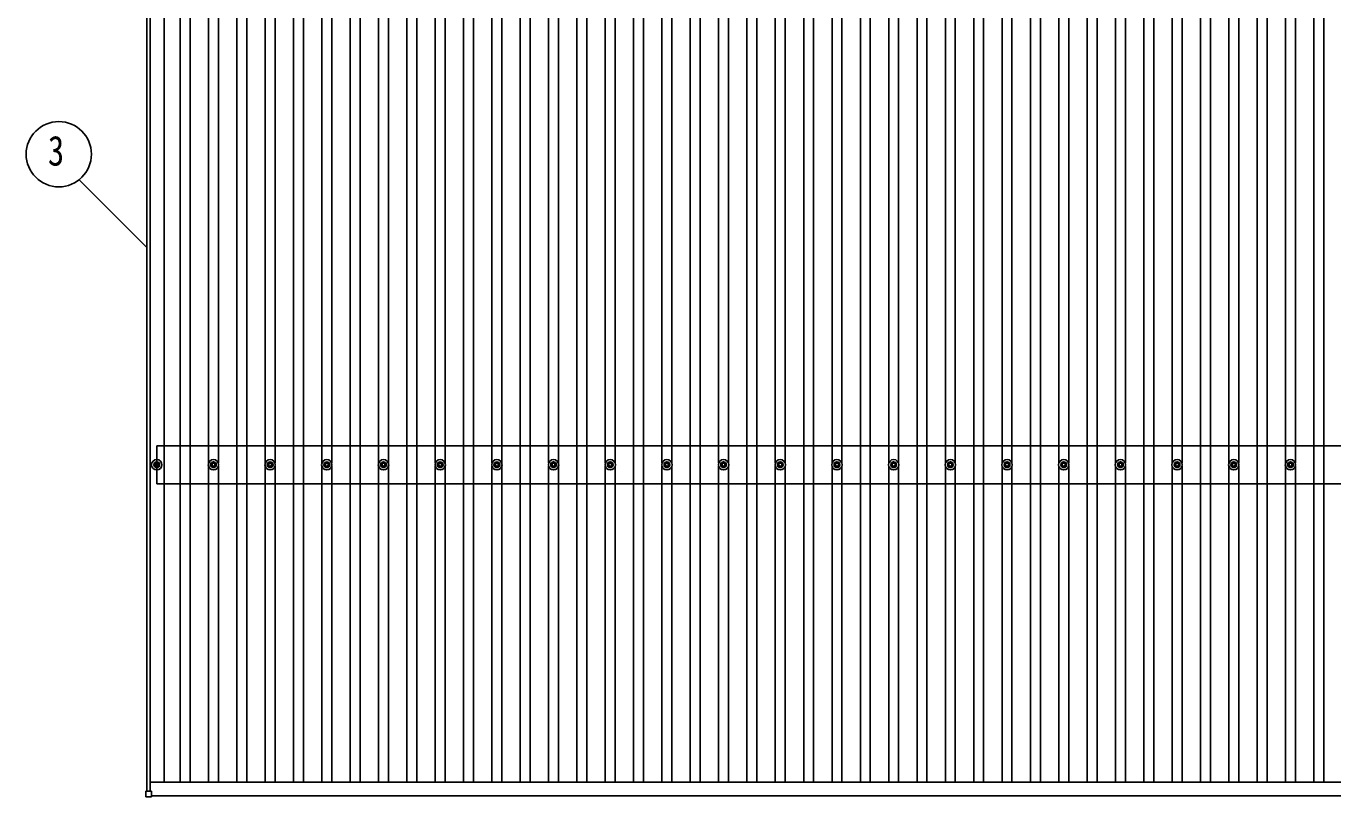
# Model space of a CAD drawing. Units: millimetres, scale not verified. Extents: x -16820 to 16820, y -11880 to 11880.
# Drawn here: x -13431 to -8821, y -3596 to -877 of the extents above; entities that cross this region are included whole.
import ezdxf
from ezdxf.enums import TextEntityAlignment as Align

# ---------------------------------------------------------------- set-up
doc = ezdxf.new("R2010")
doc.units = ezdxf.units.MM
doc.header["$LTSCALE"] = 50
for name, color, linetype in [('0-4_YKK_13', 4, 'Continuous'), ('0-5_YKK_A1', 4, 'Continuous'), ('0-6_YKK_D', 6, 'Continuous')]:
    doc.layers.add(name, color=color, linetype=linetype)
doc.styles.add('ＭＳ ゴシック', font='')
doc.styles.get('ＭＳ ゴシック').set_extended_font_data('MS Gothic')

msp = doc.modelspace()

# ---------------------------------------------------------------- linework, layer by layer
at = {"layer": '0-4_YKK_13'}
for p, q in [((-12980.3, -2422.3), (-12975.89, -2422.3)), ((-12980.3, -2425.8), (-12975.89, -2425.8)), ((-12972.06, -2414.05), (-12972.06, -2418.47)), ((-12972.06, -2429.63), (-12972.06, -2434.05)), ((-12968.56, -2414.05), (-12968.56, -2418.47)), ((-12968.56, -2429.63), (-12968.56, -2434.05)), ((-12964.72, -2422.3), (-12960.31, -2422.3)), ((-12964.72, -2425.8), (-12960.31, -2425.8)), ((-12780.3, -2422.3), (-12775.89, -2422.3)), ((-12780.3, -2425.8), (-12775.89, -2425.8)), ((-12772.06, -2414.05), (-12772.06, -2418.47)), ((-12772.06, -2429.63), (-12772.06, -2434.05)), ((-12768.56, -2414.05), (-12768.56, -2418.47)), ((-12768.56, -2429.63), (-12768.56, -2434.05)), ((-12764.72, -2422.3), (-12760.31, -2422.3)), ((-12764.72, -2425.8), (-12760.31, -2425.8)), ((-12580.31, -2422.3), (-12575.89, -2422.3)), ((-12580.31, -2425.8), (-12575.89, -2425.8)), ((-12572.06, -2414.05), (-12572.06, -2418.47)), ((-12572.06, -2429.63), (-12572.06, -2434.05)), ((-12568.56, -2414.05), (-12568.56, -2418.47)), ((-12568.56, -2429.63), (-12568.56, -2434.05)), ((-12564.73, -2422.3), (-12560.31, -2422.3)), ((-12564.73, -2425.8), (-12560.31, -2425.8)), ((-12380.31, -2422.3), (-12375.89, -2422.3)), ((-12380.31, -2425.8), (-12375.89, -2425.8)), ((-12372.06, -2414.05), (-12372.06, -2418.47)), ((-12372.06, -2429.63), (-12372.06, -2434.05)), ((-12368.56, -2414.05), (-12368.56, -2418.47)), ((-12368.56, -2429.63), (-12368.56, -2434.05)), ((-12364.73, -2422.3), (-12360.31, -2422.3)), ((-12364.73, -2425.8), (-12360.31, -2425.8)), ((-12180.31, -2422.3), (-12175.89, -2422.3)), ((-12180.31, -2425.8), (-12175.89, -2425.8)), ((-12172.06, -2414.05), (-12172.06, -2418.47)), ((-12172.06, -2429.63), (-12172.06, -2434.05)), ((-12168.56, -2414.05), (-12168.56, -2418.47)), ((-12168.56, -2429.63), (-12168.56, -2434.05)), ((-12164.73, -2422.3), (-12160.31, -2422.3)), ((-12164.73, -2425.8), (-12160.31, -2425.8)), ((-11980.31, -2422.3), (-11975.89, -2422.3)), ((-11980.31, -2425.8), (-11975.89, -2425.8)), ((-11972.06, -2414.05), (-11972.06, -2418.47)), ((-11972.06, -2429.63), (-11972.06, -2434.05)), ((-11968.56, -2414.05), (-11968.56, -2418.47)), ((-11968.56, -2429.63), (-11968.56, -2434.05)), ((-11964.73, -2422.3), (-11960.31, -2422.3)), ((-11964.73, -2425.8), (-11960.31, -2425.8)), ((-11780.31, -2422.3), (-11775.89, -2422.3)), ((-11780.31, -2425.8), (-11775.89, -2425.8)), ((-11772.06, -2414.05), (-11772.06, -2418.47)), ((-11772.06, -2429.63), (-11772.06, -2434.05)), ((-11768.56, -2414.05), (-11768.56, -2418.47)), ((-11768.56, -2429.63), (-11768.56, -2434.05)), ((-11764.73, -2422.3), (-11760.31, -2422.3)), ((-11764.73, -2425.8), (-11760.31, -2425.8)), ((-11580.31, -2422.3), (-11575.89, -2422.3)), ((-11580.31, -2425.8), (-11575.89, -2425.8)), ((-11572.06, -2414.05), (-11572.06, -2418.47)), ((-11572.06, -2429.63), (-11572.06, -2434.05)), ((-11568.56, -2414.05), (-11568.56, -2418.47)), ((-11568.56, -2429.63), (-11568.56, -2434.05)), ((-11564.73, -2422.3), (-11560.31, -2422.3)), ((-11564.73, -2425.8), (-11560.31, -2425.8)), ((-11380.31, -2422.3), (-11375.89, -2422.3)), ((-11380.31, -2425.8), (-11375.89, -2425.8)), ((-11372.06, -2414.05), (-11372.06, -2418.47)), ((-11372.06, -2429.63), (-11372.06, -2434.05)), ((-11368.56, -2414.05), (-11368.56, -2418.47)), ((-11368.56, -2429.63), (-11368.56, -2434.05)), ((-11364.73, -2422.3), (-11360.31, -2422.3)), ((-11364.73, -2425.8), (-11360.31, -2425.8)), ((-11180.31, -2422.3), (-11175.89, -2422.3)), ((-11180.31, -2425.8), (-11175.89, -2425.8)), ((-11172.06, -2414.05), (-11172.06, -2418.47)), ((-11172.06, -2429.63), (-11172.06, -2434.05)), ((-11168.56, -2414.05), (-11168.56, -2418.47)), ((-11168.56, -2429.63), (-11168.56, -2434.05)), ((-11164.73, -2422.3), (-11160.31, -2422.3)), ((-11164.73, -2425.8), (-11160.31, -2425.8)), ((-10980.31, -2422.3), (-10975.89, -2422.3)), ((-10980.31, -2425.8), (-10975.89, -2425.8)), ((-10972.06, -2414.05), (-10972.06, -2418.47)), ((-10972.06, -2429.63), (-10972.06, -2434.05)), ((-10968.56, -2414.05), (-10968.56, -2418.47)), ((-10968.56, -2429.63), (-10968.56, -2434.05)), ((-10964.73, -2422.3), (-10960.31, -2422.3)), ((-10964.73, -2425.8), (-10960.31, -2425.8)), ((-10780.31, -2422.3), (-10775.89, -2422.3)), ((-10780.31, -2425.8), (-10775.89, -2425.8)), ((-10772.06, -2414.05), (-10772.06, -2418.47)), ((-10772.06, -2429.63), (-10772.06, -2434.05)), ((-10768.56, -2414.05), (-10768.56, -2418.47)), ((-10768.56, -2429.63), (-10768.56, -2434.05)), ((-10764.73, -2422.3), (-10760.31, -2422.3)), ((-10764.73, -2425.8), (-10760.31, -2425.8)), ((-10580.31, -2422.3), (-10575.89, -2422.3)), ((-10580.31, -2425.8), (-10575.89, -2425.8)), ((-10572.06, -2414.05), (-10572.06, -2418.47)), ((-10572.06, -2429.63), (-10572.06, -2434.05)), ((-10568.56, -2414.05), (-10568.56, -2418.47)), ((-10568.56, -2429.63), (-10568.56, -2434.05)), ((-10564.73, -2422.3), (-10560.31, -2422.3)), ((-10564.73, -2425.8), (-10560.31, -2425.8)), ((-10380.31, -2422.3), (-10375.89, -2422.3)), ((-10380.31, -2425.8), (-10375.89, -2425.8)), ((-10372.06, -2414.05), (-10372.06, -2418.47)), ((-10372.06, -2429.63), (-10372.06, -2434.05)), ((-10368.56, -2414.05), (-10368.56, -2418.47)), ((-10368.56, -2429.63), (-10368.56, -2434.05)), ((-10364.73, -2422.3), (-10360.31, -2422.3)), ((-10364.73, -2425.8), (-10360.31, -2425.8)), ((-10180.31, -2422.3), (-10175.89, -2422.3)), ((-10180.31, -2425.8), (-10175.89, -2425.8)), ((-10172.06, -2414.05), (-10172.06, -2418.47)), ((-10172.06, -2429.63), (-10172.06, -2434.05)), ((-10168.56, -2414.05), (-10168.56, -2418.47)), ((-10168.56, -2429.63), (-10168.56, -2434.05)), ((-10164.73, -2422.3), (-10160.31, -2422.3)), ((-10164.73, -2425.8), (-10160.31, -2425.8)), ((-9980.31, -2422.3), (-9975.89, -2422.3)), ((-9980.31, -2425.8), (-9975.89, -2425.8)), ((-9972.06, -2414.05), (-9972.06, -2418.47)), ((-9972.06, -2429.63), (-9972.06, -2434.05)), ((-9968.56, -2414.05), (-9968.56, -2418.47)), ((-9968.56, -2429.63), (-9968.56, -2434.05)), ((-9964.73, -2422.3), (-9960.31, -2422.3)), ((-9964.73, -2425.8), (-9960.31, -2425.8)), ((-9780.31, -2422.3), (-9775.89, -2422.3)), ((-9780.31, -2425.8), (-9775.89, -2425.8)), ((-9772.06, -2414.05), (-9772.06, -2418.47)), ((-9772.06, -2429.63), (-9772.06, -2434.05)), ((-9768.56, -2414.05), (-9768.56, -2418.47)), ((-9768.56, -2429.63), (-9768.56, -2434.05)), ((-9764.73, -2422.3), (-9760.31, -2422.3)), ((-9764.73, -2425.8), (-9760.31, -2425.8)), ((-9580.31, -2422.3), (-9575.89, -2422.3)), ((-9580.31, -2425.8), (-9575.89, -2425.8)), ((-9572.06, -2414.05), (-9572.06, -2418.47)), ((-9572.06, -2429.63), (-9572.06, -2434.05)), ((-9568.56, -2414.05), (-9568.56, -2418.47)), ((-9568.56, -2429.63), (-9568.56, -2434.05)), ((-9564.73, -2422.3), (-9560.31, -2422.3)), ((-9564.73, -2425.8), (-9560.31, -2425.8)), ((-9380.31, -2422.3), (-9375.89, -2422.3)), ((-9380.31, -2425.8), (-9375.89, -2425.8)), ((-9372.06, -2414.05), (-9372.06, -2418.47)), ((-9372.06, -2429.63), (-9372.06, -2434.05)), ((-9368.56, -2414.05), (-9368.56, -2418.47)), ((-9368.56, -2429.63), (-9368.56, -2434.05)), ((-9364.73, -2422.3), (-9360.31, -2422.3)), ((-9364.73, -2425.8), (-9360.31, -2425.8)), ((-9180.31, -2422.3), (-9175.89, -2422.3)), ((-9180.31, -2425.8), (-9175.89, -2425.8)), ((-9172.06, -2414.05), (-9172.06, -2418.47)), ((-9172.06, -2429.63), (-9172.06, -2434.05)), ((-9168.56, -2414.05), (-9168.56, -2418.47)), ((-9168.56, -2429.63), (-9168.56, -2434.05)), ((-9164.73, -2422.3), (-9160.31, -2422.3)), ((-9164.73, -2425.8), (-9160.31, -2425.8)), ((-8980.31, -2422.3), (-8975.89, -2422.3)), ((-8980.31, -2425.8), (-8975.89, -2425.8)), ((-8972.06, -2414.05), (-8972.06, -2418.47)), ((-8972.06, -2429.63), (-8972.06, -2434.05)), ((-8968.56, -2414.05), (-8968.56, -2418.47)), ((-8968.56, -2429.63), (-8968.56, -2434.05)), ((-8964.73, -2422.3), (-8960.31, -2422.3)), ((-8964.73, -2425.8), (-8960.31, -2425.8)), ((-13008.61, -3576.95), (-13008.61, -3594.95)), ((-12989.61, -3575.95), (-13007.61, -3575.95)), ((-13007.61, -3595.95), (-12989.61, -3595.95)), ((-12988.61, -3594.95), (-12988.61, -3576.95))]:
    msp.add_line(p, q, dxfattribs=at)
for centre, radius in [((-12970.31, -2424.05), 18.25), ((-12970.31, -2424.05), 10.15), ((-12970.31, -2424.05), 5.85), ((-12970.31, -2424.05), 5.25), ((-12770.31, -2424.05), 18.25), ((-12770.31, -2424.05), 10.15), ((-12770.31, -2424.05), 5.85), ((-12770.31, -2424.05), 5.25), ((-12570.31, -2424.05), 18.25), ((-12570.31, -2424.05), 10.15), ((-12570.31, -2424.05), 5.85), ((-12570.31, -2424.05), 5.25), ((-12370.31, -2424.05), 18.25), ((-12370.31, -2424.05), 10.15), ((-12370.31, -2424.05), 5.85), ((-12370.31, -2424.05), 5.25), ((-12170.31, -2424.05), 18.25), ((-12170.31, -2424.05), 10.15), ((-12170.31, -2424.05), 5.85), ((-12170.31, -2424.05), 5.25), ((-11970.31, -2424.05), 18.25), ((-11970.31, -2424.05), 10.15), ((-11970.31, -2424.05), 5.85), ((-11970.31, -2424.05), 5.25), ((-11770.31, -2424.05), 18.25), ((-11770.31, -2424.05), 10.15), ((-11770.31, -2424.05), 5.85), ((-11770.31, -2424.05), 5.25), ((-11570.31, -2424.05), 18.25), ((-11570.31, -2424.05), 10.15), ((-11570.31, -2424.05), 5.85), ((-11570.31, -2424.05), 5.25), ((-11370.31, -2424.05), 18.25), ((-11370.31, -2424.05), 10.15), ((-11370.31, -2424.05), 5.85), ((-11370.31, -2424.05), 5.25), ((-11170.31, -2424.05), 18.25), ((-11170.31, -2424.05), 10.15), ((-11170.31, -2424.05), 5.85), ((-11170.31, -2424.05), 5.25), ((-10970.31, -2424.05), 18.25), ((-10970.31, -2424.05), 10.15), ((-10970.31, -2424.05), 5.85), ((-10970.31, -2424.05), 5.25), ((-10770.31, -2424.05), 18.25), ((-10770.31, -2424.05), 10.15), ((-10770.31, -2424.05), 5.85), ((-10770.31, -2424.05), 5.25), ((-10570.31, -2424.05), 18.25), ((-10570.31, -2424.05), 10.15), ((-10570.31, -2424.05), 5.85), ((-10570.31, -2424.05), 5.25), ((-10370.31, -2424.05), 18.25), ((-10370.31, -2424.05), 10.15), ((-10370.31, -2424.05), 5.85), ((-10370.31, -2424.05), 5.25), ((-10170.31, -2424.05), 18.25), ((-10170.31, -2424.05), 10.15), ((-10170.31, -2424.05), 5.85), ((-10170.31, -2424.05), 5.25), ((-9970.31, -2424.05), 18.25), ((-9970.31, -2424.05), 10.15), ((-9970.31, -2424.05), 5.85), ((-9970.31, -2424.05), 5.25), ((-9770.31, -2424.05), 18.25), ((-9770.31, -2424.05), 10.15), ((-9770.31, -2424.05), 5.85), ((-9770.31, -2424.05), 5.25), ((-9570.31, -2424.05), 18.25), ((-9570.31, -2424.05), 10.15), ((-9570.31, -2424.05), 5.85), ((-9570.31, -2424.05), 5.25), ((-9370.31, -2424.05), 18.25), ((-9370.31, -2424.05), 10.15), ((-9370.31, -2424.05), 5.85), ((-9370.31, -2424.05), 5.25), ((-9170.31, -2424.05), 18.25), ((-9170.31, -2424.05), 10.15), ((-9170.31, -2424.05), 5.85), ((-9170.31, -2424.05), 5.25), ((-8970.31, -2424.05), 18.25), ((-8970.31, -2424.05), 10.15), ((-8970.31, -2424.05), 5.85), ((-8970.31, -2424.05), 5.25)]:
    msp.add_circle(centre, radius, dxfattribs=at)
for centre, start, end in [((-13007.61, -3576.95), 90, 180), ((-13007.61, -3594.95), 180, 270), ((-12989.61, -3576.95), 0, 90), ((-12989.61, -3594.95), 270, 0)]:
    msp.add_arc(centre, 1, start, end, dxfattribs=at)
at = {"layer": '0-5_YKK_A1'}
for p, q in [((-13005.31, -3575.99), (-13005.31, 1822.43)), ((-12993.31, -3575.99), (-12993.31, 1822.43)), ((-12943.81, 1796.34), (-12943.81, -3544.67)), ((-12887.81, -3544.67), (-12887.81, 1796.34)), ((-12852.81, -3544.67), (-12852.81, 1796.34)), ((-12687.81, -3544.67), (-12687.81, 1796.34)), ((-12652.81, -3544.67), (-12652.81, 1796.34)), ((-12487.81, -3544.67), (-12487.81, 1796.34)), ((-12452.81, -3544.67), (-12452.81, 1796.34)), ((-12287.81, -3544.67), (-12287.81, 1796.34)), ((-12252.81, -3544.67), (-12252.81, 1796.34)), ((-12087.81, -3544.67), (-12087.81, 1796.34)), ((-12052.81, -3544.67), (-12052.81, 1796.34)), ((-11887.81, -3544.67), (-11887.81, 1796.34)), ((-11852.81, -3544.67), (-11852.81, 1796.34)), ((-11687.81, -3544.67), (-11687.81, 1796.34)), ((-11652.81, -3544.67), (-11652.81, 1796.34)), ((-11487.81, -3544.67), (-11487.81, 1796.34)), ((-11452.81, -3544.67), (-11452.81, 1796.34)), ((-11287.81, -3544.67), (-11287.81, 1796.34)), ((-11252.81, -3544.67), (-11252.81, 1796.34)), ((-11087.81, -3544.67), (-11087.81, 1796.34)), ((-11052.81, -3544.67), (-11052.81, 1796.34)), ((-10887.81, -3544.67), (-10887.81, 1796.34)), ((-10852.81, -3544.67), (-10852.81, 1796.34)), ((-10687.81, -3544.67), (-10687.81, 1796.34)), ((-10652.81, -3544.67), (-10652.81, 1796.34)), ((-10487.81, -3544.67), (-10487.81, 1796.34)), ((-10452.81, -3544.67), (-10452.81, 1796.34)), ((-10287.81, -3544.67), (-10287.81, 1796.34)), ((-10252.81, -3544.67), (-10252.81, 1796.34)), ((-10087.81, -3544.67), (-10087.81, 1796.34)), ((-10052.81, -3544.67), (-10052.81, 1796.34)), ((-9887.81, -3544.67), (-9887.81, 1796.34)), ((-9852.81, -3544.67), (-9852.81, 1796.34)), ((-9687.81, -3544.67), (-9687.81, 1796.34)), ((-9652.81, -3544.67), (-9652.81, 1796.34)), ((-9487.81, -3544.67), (-9487.81, 1796.34)), ((-9452.81, -3544.67), (-9452.81, 1796.34)), ((-9287.81, -3544.67), (-9287.81, 1796.34)), ((-9252.81, -3544.67), (-9252.81, 1796.34)), ((-9087.81, -3544.67), (-9087.81, 1796.34)), ((-9052.81, -3544.67), (-9052.81, 1796.34)), ((-8887.81, -3544.67), (-8887.81, 1796.34)), ((-8852.81, -3544.67), (-8852.81, 1796.34)), ((-12787.81, -2418.87), (-12787.81, 670.77)), ((-12752.81, -2418.87), (-12752.81, 670.77)), ((-12587.81, -2418.87), (-12587.81, 670.76)), ((-12552.81, -2418.87), (-12552.81, 670.78)), ((-12387.81, -2418.87), (-12387.81, 670.76)), ((-12352.81, -2418.87), (-12352.81, 670.78)), ((-12187.81, -2418.87), (-12187.81, 670.76)), ((-12152.81, -2418.87), (-12152.81, 670.78)), ((-11987.81, -2418.87), (-11987.81, 670.76)), ((-11952.81, -2418.87), (-11952.81, 670.78)), ((-11787.81, -2418.87), (-11787.81, 670.76)), ((-11752.81, -2418.87), (-11752.81, 670.78)), ((-11587.81, -2418.87), (-11587.81, 670.76)), ((-11552.81, -2418.87), (-11552.81, 670.78)), ((-11387.81, -2418.87), (-11387.81, 670.76)), ((-11352.81, -2418.87), (-11352.81, 670.78)), ((-11187.81, -2418.87), (-11187.81, 670.76)), ((-11152.81, -2418.87), (-11152.81, 670.78)), ((-10987.81, -2418.87), (-10987.81, 670.76)), ((-10952.81, -2418.87), (-10952.81, 670.78)), ((-10787.81, -2418.87), (-10787.81, 670.76)), ((-10752.81, -2418.87), (-10752.81, 670.78)), ((-10587.81, -2418.87), (-10587.81, 670.76)), ((-10552.81, -2418.87), (-10552.81, 670.78)), ((-10387.81, -2418.87), (-10387.81, 670.76)), ((-10352.81, -2418.87), (-10352.81, 670.78)), ((-10187.81, -2418.87), (-10187.81, 670.76)), ((-10152.81, -2418.87), (-10152.81, 670.78)), ((-9987.81, -2418.87), (-9987.81, 670.76)), ((-9952.81, -2418.87), (-9952.81, 670.78)), ((-9787.81, -2418.87), (-9787.81, 670.76)), ((-9752.81, -2418.87), (-9752.81, 670.78)), ((-9587.81, -2418.87), (-9587.81, 670.76)), ((-9552.81, -2418.87), (-9552.81, 670.78)), ((-9387.81, -2418.87), (-9387.81, 670.76)), ((-9352.81, -2418.87), (-9352.81, 670.78)), ((-9187.81, -2418.87), (-9187.81, 670.76)), ((-9152.81, -2418.87), (-9152.81, 670.78)), ((-8987.81, -2418.87), (-8987.81, 670.76)), ((-8952.81, -2418.87), (-8952.81, 670.78)), ((-2170.31, -2357.05), (-12970.31, -2357.05)), ((-12970.31, -2491.05), (-12970.31, -2357.05)), ((-12787.81, -3544.67), (-12787.81, -2429.23)), ((-12752.81, -3544.67), (-12752.81, -2429.23)), ((-12587.81, -3544.67), (-12587.81, -2429.23)), ((-12552.81, -3544.67), (-12552.81, -2429.23)), ((-12387.81, -3544.67), (-12387.81, -2429.23)), ((-12352.81, -3544.67), (-12352.81, -2429.23)), ((-12187.81, -3544.67), (-12187.81, -2429.23)), ((-12152.81, -3544.67), (-12152.81, -2429.23)), ((-11987.81, -3544.67), (-11987.81, -2429.23)), ((-11952.81, -3544.67), (-11952.81, -2429.23)), ((-11787.81, -3544.67), (-11787.81, -2429.23)), ((-11752.81, -3544.67), (-11752.81, -2429.23)), ((-11587.81, -3544.67), (-11587.81, -2429.23)), ((-11552.81, -3544.67), (-11552.81, -2429.23)), ((-11387.81, -3544.67), (-11387.81, -2429.23)), ((-11352.81, -3544.67), (-11352.81, -2429.23)), ((-11187.81, -3544.67), (-11187.81, -2429.23)), ((-11152.81, -3544.67), (-11152.81, -2429.23)), ((-10987.81, -3544.67), (-10987.81, -2429.23)), ((-10952.81, -3544.67), (-10952.81, -2429.23)), ((-10787.81, -3544.67), (-10787.81, -2429.23)), ((-10752.81, -3544.67), (-10752.81, -2429.23)), ((-10587.81, -3544.67), (-10587.81, -2429.23)), ((-10552.81, -3544.67), (-10552.81, -2429.23)), ((-10387.81, -3544.67), (-10387.81, -2429.23)), ((-10352.81, -3544.67), (-10352.81, -2429.23)), ((-10187.81, -3544.67), (-10187.81, -2429.23)), ((-10152.81, -3544.67), (-10152.81, -2429.23)), ((-9987.81, -3544.67), (-9987.81, -2429.23)), ((-9952.81, -3544.67), (-9952.81, -2429.23)), ((-9787.81, -3544.67), (-9787.81, -2429.23)), ((-9752.81, -3544.67), (-9752.81, -2429.23)), ((-9587.81, -3544.67), (-9587.81, -2429.23)), ((-9552.81, -3544.67), (-9552.81, -2429.23)), ((-9387.81, -3544.67), (-9387.81, -2429.23)), ((-9352.81, -3544.67), (-9352.81, -2429.23)), ((-9187.81, -3544.67), (-9187.81, -2429.23)), ((-9152.81, -3544.67), (-9152.81, -2429.23)), ((-8987.81, -3544.67), (-8987.81, -2429.23)), ((-8952.81, -3544.67), (-8952.81, -2429.23)), ((-2170.31, -2491.05), (-12970.31, -2491.05)), ((-12993.31, -3544.67), (-7594.49, -3544.67)), ((-12988.61, -3592.65), (-7580.31, -3592.65))]:
    msp.add_line(p, q, dxfattribs=at)
at = {"layer": '0-6_YKK_D'}
msp.add_line((-13244.02, -1418.56), (-13005.95, -1656.62), dxfattribs=at)
msp.add_circle((-13315.98, -1328.6), 115.2, dxfattribs=at)

# ---------------------------------------------------------------- texts
at = {"layer": '0-6_YKK_D', "style": 'ＭＳ ゴシック', "width": 0.8}
msp.add_text('3', height=105.6, dxfattribs=at).set_placement((-13354.38, -1400.6), align=Align.BOTTOM_LEFT)

doc.saveas('drawing.dxf')
